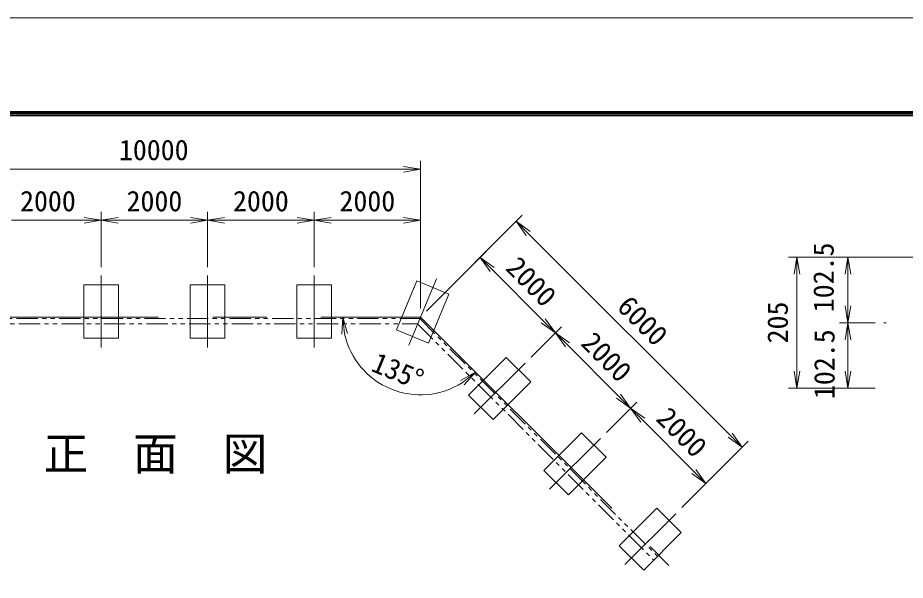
# Model space of a CAD drawing. Units: millimetres, scale not verified, with parts at other scales. Extents: x -8400 to 8400, y -5940 to 5940.
# Drawn here: x -4835 to -668, y 3299 to 5940 of the extents above; entities that cross this region are included whole.
import ezdxf
from ezdxf.enums import TextEntityAlignment as Align

# ---------------------------------------------------------------- set-up
doc = ezdxf.new("R2010")
doc.units = ezdxf.units.MM
doc.header["$LTSCALE"] = 40
doc.linetypes.add('USER1', pattern=[50.8, 31.75, -6.35, 6.35, -6.35])
doc.linetypes.add('USER2', pattern=[5, 2.5, -0.5, 0.5, -0.5, 0.5, -0.5])
for name, color, linetype, lineweight in [('0-1_D-BGD', 7, 'Continuous', 9), ('0-3_D-BMK', 2, 'USER1', 13), ('0-4_D-STR4', 7, 'Continuous', 9), ('0-6_D-STR-DIM', 7, 'Continuous', 9), ('0-7_0', 7, 'Continuous', 9), ('0-B_D-TTL', 7, 'Continuous', 9)]:
    doc.layers.add(name, color=color, linetype=linetype, lineweight=lineweight)
doc.layers.add('0-9_D-TTL-TXT', color=7, linetype='Continuous')
doc.styles.add('ＭＳ ゴシック', font='')
doc.styles.get('ＭＳ ゴシック').set_extended_font_data('MS Gothic')

# ---------------------------------------------------------------- blocks, each defined once
blk = doc.blocks.new('_Open')
at = {"layer": '0-7_0'}
blk.add_line((-40, 6.67), (0, 0), dxfattribs=at)
blk.add_lwpolyline([(-40, -6.67), (0, 0), (-40, 0)], dxfattribs=at)

msp = doc.modelspace()

# ---------------------------------------------------------------- linework, layer by layer
at = {"layer": '0-1_D-BGD', "linetype": 'USER2'}
for points in [[(-6556.59, 3411.6), (-5440.67, 4527.51), (-2946.88, 4527.51), (-1830.97, 3411.6)], [(-6538.91, 3393.92), (-5430.31, 4502.51), (-2957.24, 4502.51), (-1848.64, 3393.92)]]:
    msp.add_lwpolyline(points, dxfattribs=at)
at = {"layer": '0-3_D-BMK'}
for p, q in [((-4443.78, 4729.39), (-4443.78, 4391.89)), ((-3943.78, 4729.39), (-3943.78, 4391.89)), ((-3443.78, 4729.39), (-3443.78, 4391.89)), ((-2869.39, 4714.59), (-2998.55, 4402.78)), ((766.31, 4507.99), (-768.69, 4507.99)), ((-2452.78, 4318.9), (-2691.43, 4080.25)), ((638.94, 4200.49), (-768.69, 4200.49)), ((-2099.23, 3965.35), (-2337.87, 3726.7)), ((-1745.67, 3611.8), (-1984.32, 3373.15))]:
    msp.add_line(p, q, dxfattribs=at)
msp.add_lwpolyline([(-6610.5, 3368.29), (-5443.78, 4535.01), (-2943.78, 4535.01), (-1777.05, 3368.29)], dxfattribs=at)
at = {"layer": '0-4_D-STR4'}
for points in [[(-4525.03, 4685.64), (-4362.53, 4685.64), (-4362.53, 4435.64), (-4525.03, 4435.64)], [(-4025.03, 4685.64), (-3862.53, 4685.64), (-3862.53, 4435.64), (-4025.03, 4435.64)], [(-3525.03, 4685.64), (-3362.53, 4685.64), (-3362.53, 4435.64), (-3525.03, 4435.64)], [(-2961.2, 4705.26), (-2811.07, 4643.08), (-2906.74, 4412.11), (-3056.87, 4474.29)], [(-2541.17, 4345.42), (-2426.26, 4230.51), (-2603.04, 4053.74), (-2717.94, 4168.64)], [(-2187.61, 3991.86), (-2072.71, 3876.96), (-2249.49, 3700.18), (-2364.39, 3815.09)], [(-1834.06, 3638.31), (-1719.16, 3523.41), (-1895.93, 3346.63), (-2010.84, 3461.53)]]:
    msp.add_lwpolyline(points, close=True, dxfattribs=at)
at = {"layer": '0-6_D-STR-DIM'}
for p, q in [((-2943.78, 4575.01), (-2943.78, 5269.03)), ((-5363.78, 5229.03), (-3023.78, 5229.03)), ((-4443.78, 4769.39), (-4443.78, 5029.03)), ((-4443.78, 4769.39), (-4443.78, 5029.03)), ((-3943.78, 4769.39), (-3943.78, 5029.03)), ((-3943.78, 4769.39), (-3943.78, 5029.03)), ((-3443.78, 4769.39), (-3443.78, 5029.03)), ((-3443.78, 4769.39), (-3443.78, 5029.03)), ((-2943.78, 4575.01), (-2943.78, 5029.03)), ((-2915.49, 4563.3), (-2466.17, 5012.62)), ((-4863.78, 4989.03), (-4523.78, 4989.03)), ((-4363.78, 4989.03), (-4023.78, 4989.03)), ((-3863.78, 4989.03), (-3523.78, 4989.03)), ((-3363.78, 4989.03), (-3023.78, 4989.03)), ((-2437.88, 4927.77), (-1490.36, 3980.24)), ((-2915.49, 4563.3), (-2635.87, 4842.91)), ((-496.2, 4815.49), (-1216.47, 4815.49)), ((-496.2, 4815.49), (-976.47, 4815.49)), ((-2607.59, 4758.06), (-2367.17, 4517.64)), ((-1176.47, 4735.49), (-1176.47, 4280.49)), ((-936.47, 4587.99), (-936.47, 4735.49)), ((-808.69, 4507.99), (-976.47, 4507.99)), ((-808.69, 4507.99), (-976.47, 4507.99)), ((-2424.5, 4347.19), (-2282.32, 4489.36)), ((-2424.5, 4347.19), (-2282.32, 4489.36)), ((-936.47, 4280.49), (-936.47, 4427.99)), ((-2254.04, 4404.51), (-2013.62, 4164.09)), ((-808.69, 4200.49), (-1216.47, 4200.49)), ((-808.69, 4200.49), (-976.47, 4200.49)), ((-2070.94, 3993.63), (-1928.77, 4135.81)), ((-2070.94, 3993.63), (-1928.77, 4135.81)), ((-1900.48, 4050.95), (-1660.07, 3810.54)), ((-1717.39, 3640.08), (-1405.51, 3951.96)), ((-1717.39, 3640.08), (-1575.21, 3782.25))]:
    msp.add_line(p, q, dxfattribs=at)
msp.add_arc((-2943.78, 4535.01), 365.36, 192.57089, 302.42911, dxfattribs=at)
at = {"layer": '0-B_D-TTL', "color": 2, "lineweight": 18}
msp.add_lwpolyline([(-8400, 5940), (8400, 5940), (8400, -5940), (-8400, -5940)], close=True, dxfattribs=at)
at = {"layer": '0-B_D-TTL'}
for points in [[(-7860, 5500), (7860, 5500), (7860, -5500), (-7860, -5500)], [(-7855, 5495), (7855, 5495), (7855, -5495), (-7855, -5495)], [(-7850, 5490), (7850, 5490), (7850, -5490), (-7850, -5490)], [(-7845, 5485), (7845, 5485), (7845, -5485), (-7845, -5485)], [(-7840, 5480), (7840, 5480), (7840, -5480), (-7840, -5480)]]:
    msp.add_lwpolyline(points, close=True, dxfattribs=at)

# ---------------------------------------------------------------- block references
at = {"layer": '0-6_D-STR-DIM', "xscale": 2, "yscale": 2}
for p in [(-2943.78, 5229.03), (-4443.78, 4989.03), (-3943.78, 4989.03), (-3443.78, 4989.03), (-2943.78, 4989.03)]:
    msp.add_blockref('_Open', p, dxfattribs=at)
for p, rotation in [((-4443.78, 4989.03), 180), ((-3943.78, 4989.03), 180), ((-3443.78, 4989.03), 180), ((-2494.45, 4984.34), 135), ((-2664.16, 4814.63), 135), ((-1176.47, 4815.49), 90), ((-936.47, 4815.49), 90), ((-936.47, 4507.99), 270), ((-3309.13, 4535.01), 96.28545), ((-2310.6, 4461.08), 315), ((-936.47, 4507.99), 90), ((-2310.6, 4461.08), 135), ((-2685.43, 4276.66), 38.71455), ((-1176.47, 4200.49), 270), ((-936.47, 4200.49), 270), ((-1957.05, 4107.52), 315), ((-1957.05, 4107.52), 135), ((-1433.79, 3923.68), 315), ((-1603.5, 3753.97), 315)]:
    msp.add_blockref('_Open', p, dxfattribs=dict(at, rotation=rotation))

# ---------------------------------------------------------------- texts
at = {"layer": '0-6_D-STR-DIM', "style": 'ＭＳ ゴシック'}
for s, p in [('10000', (-4360.08, 5242.53)), ('2000', (-4824.28, 5002.53)), ('2000', (-4324.28, 5002.53)), ('2000', (-3824.28, 5002.53)), ('2000', (-3324.28, 5002.53))]:
    msp.add_text(s, height=96.19, dxfattribs=at).set_placement(p, align=Align.BOTTOM_LEFT)
for s, rotation, p in [('102.5', 90, (-974.54, 4557.6)), ('2000', 315, (-2570.12, 4739.67)), ('6000', 315, (-2047.21, 4556.18)), ('205', 90, (-1189.96, 4411.29)), ('2000', 315, (-2216.56, 4386.12)), ('102.5', 90, (-970.66, 4149.87)), ('135°', 337.5, (-3192.43, 4257.16)), ('2000', 315, (-1863.01, 4032.57))]:
    msp.add_text(s, height=96.19, rotation=rotation, dxfattribs=at).set_placement(p, align=Align.BOTTOM_LEFT)
at = {"layer": '0-9_D-TTL-TXT', "style": 'ＭＳ ゴシック'}
msp.add_text('正\u3000面\u3000図', height=154, dxfattribs=at).set_placement((-4713.57, 3770.28), align=Align.BOTTOM_LEFT)

doc.saveas('drawing.dxf')
